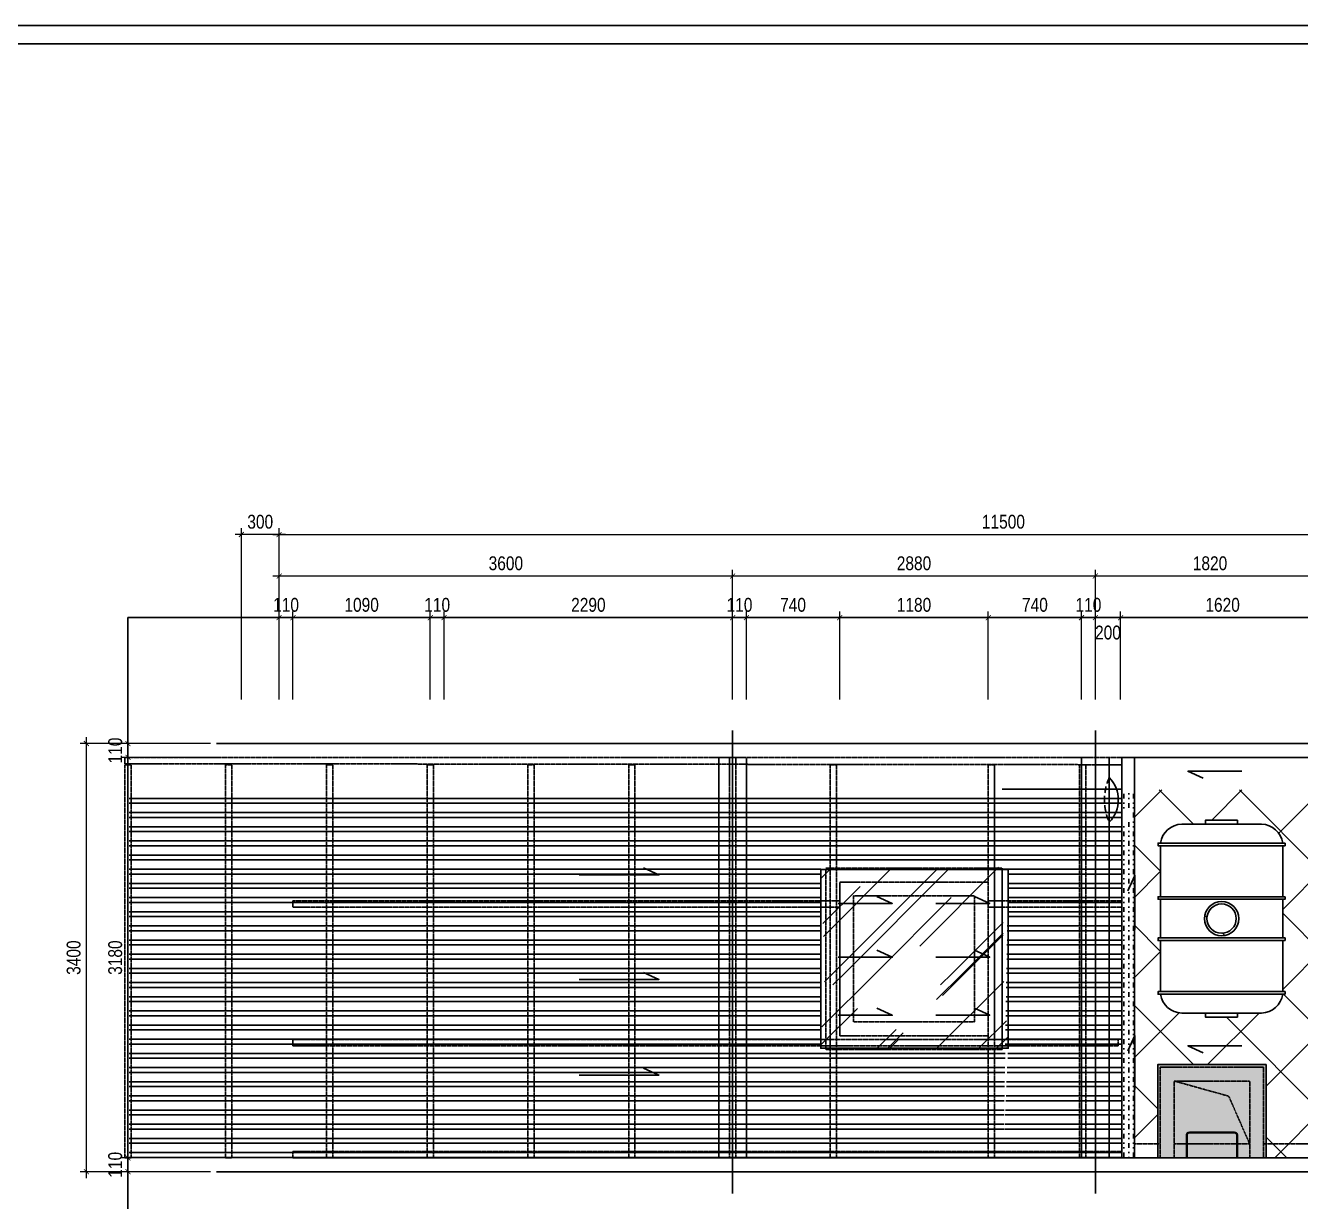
# Model space of a CAD drawing. Header units: millimetres. Extents: x -82962 to 19744, y -138000 to 4535.
# Drawn here: x -71695 to -61574, y -112651 to -103312 of the extents above; entities that cross this region are included whole.
import ezdxf

# ---------------------------------------------------------------- set-up
doc = ezdxf.new("R2010")
doc.units = ezdxf.units.MM
doc.header["$LTSCALE"] = 1000
doc.header["$MEASUREMENT"] = 0
doc.header["$PDMODE"] = 3
doc.linetypes.add('HIDDEN', pattern=[0.375, 0.25, -0.125])
doc.layers.get('0').update_dxf_attribs({"lineweight": 30})
doc.layers.get('DEFPOINTS').update_dxf_attribs({"color": 4, "lineweight": 30})
doc.layers.add('THAY', color=4, linetype='Continuous', lineweight=30)
doc.styles.add('dim', font='arial.ttf', dxfattribs={"width": 0.8})
doc.dimstyles.new('1-100-100', dxfattribs={"dimscale": 0, "dimtxt": 2.2, "dimasz": 0.8, "dimexe": 1, "dimexo": 1, "dimgap": 0.9, "dimtad": 1, "dimdec": 0, "dimzin": 0, "dimdsep": 46, "dimtxsty": 'dim', "dimblk1": 'ARCHTICK', "dimblk2": 'ARCHTICK', "dimsah": 1, "dimcen": 1, "dimdle": 1, "dimclrd": 256, "dimclre": 256, "dimclrt": 1, "dimadec": 0, "dimazin": 0, "dimtfac": 0.0001, "dimtdec": 0, "dimtix": 1, "dimtmove": 2, "dimatfit": 3, "dimldrblk": 'DOT', "dimfxl": 100, "dimtolj": 1, "dimtzin": 0, "dimarcsym": 0})
pattern_1 = [(45, (0, -88318), (424.264, 1131.371), [7500, -1000, 2500, -500]), (45, (293.45, -87671), (-823.7794, 116.6726), [1500, -165, 3000, -375]), (45, (-123.74, -87840.68), (1601.5969, 2075.3584), [4000, -700, 2000, -500])]

# ---------------------------------------------------------------- blocks, each defined once
blk = doc.blocks.new('_ARCHTICK')
at = {"color": 0, "linetype": 'ByBlock', "const_width": 0.15}
blk.add_lwpolyline([(-0.5, -0.5), (0.5, 0.5)], dxfattribs=at)
blk = doc.blocks.new('*D1511')
at = {"layer": 'DEFPOINTS', "color": 0, "ltscale": 0.2, "transparency": 16777216}
for p in [(-68482, -108014), (-69572, -108714), (-68482, -108714)]:
    blk.add_point(p, dxfattribs=at)
at = {"layer": 'THAY', "lineweight": -2, "ltscale": 0.2, "transparency": 16777216}
for p, q in [((-69572, -108664), (-69572, -107964)), ((-68482, -108664), (-68482, -107964)), ((-69622, -108014), (-68432, -108014))]:
    blk.add_line(p, q, dxfattribs=at)
at = {"layer": 'THAY', "lineweight": -2, "ltscale": 0.2, "transparency": 16777216, "xscale": 40.00000032884265, "yscale": 40.00000032884265, "zscale": 40.00000032884265, "rotation": 180}
blk.add_blockref('_ARCHTICK', (-69572, -108014), dxfattribs=at)
at = {"layer": 'THAY', "lineweight": -2, "ltscale": 0.2, "transparency": 16777216, "xscale": 40.00000032884265, "yscale": 40.00000032884265, "zscale": 40.00000032884265}
blk.add_blockref('_ARCHTICK', (-68482, -108014), dxfattribs=at)
at = {"layer": 'THAY', "color": 1, "ltscale": 0.2, "transparency": 16777216, "insert": (-69027, -107913), "char_height": 110, "attachment_point": 5, "style": 'dim'}
blk.add_mtext('\\A1;1090', dxfattribs=at)
blk = doc.blocks.new('_DOT')
at = {"color": 0, "linetype": 'ByBlock', "ltscale": 10}
blk.add_line((-0.5, 0), (-1, 0), dxfattribs=at)
at = {"color": 0, "linetype": 'ByBlock', "ltscale": 10, "const_width": 0.5}
blk.add_lwpolyline([(-0.25, 0, 1), (0.25, 0, 1)], format="xyb", close=True, dxfattribs=at)
blk = doc.blocks.new('*D1512')
at = {"layer": 'DEFPOINTS', "color": 0, "ltscale": 0.2, "transparency": 16777216}
for p in [(-66082, -108014), (-68372, -108714), (-66082, -108714)]:
    blk.add_point(p, dxfattribs=at)
at = {"layer": 'THAY', "lineweight": -2, "ltscale": 0.2, "transparency": 16777216}
for p, q in [((-68372, -108664), (-68372, -107964)), ((-66082, -108664), (-66082, -107964)), ((-68422, -108014), (-66032, -108014))]:
    blk.add_line(p, q, dxfattribs=at)
at = {"layer": 'THAY', "lineweight": -2, "ltscale": 0.2, "transparency": 16777216, "xscale": 40.00000032884265, "yscale": 40.00000032884265, "zscale": 40.00000032884265, "rotation": 180}
blk.add_blockref('_ARCHTICK', (-68372, -108014), dxfattribs=at)
at = {"layer": 'THAY', "lineweight": -2, "ltscale": 0.2, "transparency": 16777216, "xscale": 40.00000032884265, "yscale": 40.00000032884265, "zscale": 40.00000032884265}
blk.add_blockref('_ARCHTICK', (-66082, -108014), dxfattribs=at)
at = {"layer": 'THAY', "color": 1, "ltscale": 0.2, "transparency": 16777216, "insert": (-67227, -107913), "char_height": 110, "attachment_point": 5, "style": 'dim'}
blk.add_mtext('\\A1;2290', dxfattribs=at)
blk = doc.blocks.new('*D1513')
at = {"layer": 'DEFPOINTS', "color": 0, "ltscale": 0.2, "transparency": 16777216}
for p in [(-65232, -108014), (-65972, -108714), (-65232, -108714)]:
    blk.add_point(p, dxfattribs=at)
at = {"layer": 'THAY', "lineweight": -2, "ltscale": 0.2, "transparency": 16777216}
for p, q in [((-65972, -108664), (-65972, -107964)), ((-65232, -108664), (-65232, -107964)), ((-66022, -108014), (-65182, -108014))]:
    blk.add_line(p, q, dxfattribs=at)
at = {"layer": 'THAY', "lineweight": -2, "ltscale": 0.2, "transparency": 16777216, "xscale": 40.00000032884265, "yscale": 40.00000032884265, "zscale": 40.00000032884265, "rotation": 180}
blk.add_blockref('_ARCHTICK', (-65972, -108014), dxfattribs=at)
at = {"layer": 'THAY', "lineweight": -2, "ltscale": 0.2, "transparency": 16777216, "xscale": 40.00000032884265, "yscale": 40.00000032884265, "zscale": 40.00000032884265}
blk.add_blockref('_ARCHTICK', (-65232, -108014), dxfattribs=at)
at = {"layer": 'THAY', "color": 1, "ltscale": 0.2, "transparency": 16777216, "insert": (-65602, -107913), "char_height": 110, "attachment_point": 5, "style": 'dim'}
blk.add_mtext('\\A1;740', dxfattribs=at)
blk = doc.blocks.new('*D1514')
at = {"layer": 'DEFPOINTS', "color": 0, "ltscale": 0.2, "transparency": 16777216}
for p in [(-64052, -108014), (-65232, -108714), (-64052, -108714)]:
    blk.add_point(p, dxfattribs=at)
at = {"layer": 'THAY', "lineweight": -2, "ltscale": 0.2, "transparency": 16777216}
for p, q in [((-65232, -108664), (-65232, -107964)), ((-64052, -108664), (-64052, -107964)), ((-65282, -108014), (-64002, -108014))]:
    blk.add_line(p, q, dxfattribs=at)
at = {"layer": 'THAY', "lineweight": -2, "ltscale": 0.2, "transparency": 16777216, "xscale": 40.00000032884265, "yscale": 40.00000032884265, "zscale": 40.00000032884265, "rotation": 180}
blk.add_blockref('_ARCHTICK', (-65232, -108014), dxfattribs=at)
at = {"layer": 'THAY', "lineweight": -2, "ltscale": 0.2, "transparency": 16777216, "xscale": 40.00000032884265, "yscale": 40.00000032884265, "zscale": 40.00000032884265}
blk.add_blockref('_ARCHTICK', (-64052, -108014), dxfattribs=at)
at = {"layer": 'THAY', "color": 1, "ltscale": 0.2, "transparency": 16777216, "insert": (-64642, -107913), "char_height": 110, "attachment_point": 5, "style": 'dim'}
blk.add_mtext('\\A1;1180', dxfattribs=at)
blk = doc.blocks.new('*D1515')
at = {"layer": 'DEFPOINTS', "color": 0, "ltscale": 0.2, "transparency": 16777216}
for p in [(-63202, -108014), (-63312, -108714), (-63202, -108714)]:
    blk.add_point(p, dxfattribs=at)
at = {"layer": 'THAY', "lineweight": -2, "ltscale": 0.2, "transparency": 16777216}
for p, q in [((-63312, -108664), (-63312, -107964)), ((-63202, -108664), (-63202, -107964)), ((-63312, -108014), (-63352, -108014)), ((-63312, -108014), (-63202, -108014)), ((-63202, -108014), (-63162, -108014))]:
    blk.add_line(p, q, dxfattribs=at)
at = {"layer": 'THAY', "lineweight": -2, "ltscale": 0.2, "transparency": 16777216, "xscale": 40.00000032884265, "yscale": 40.00000032884265, "zscale": 40.00000032884265}
blk.add_blockref('_ARCHTICK', (-63312, -108014), dxfattribs=at)
at = {"layer": 'THAY', "lineweight": -2, "ltscale": 0.2, "transparency": 16777216, "xscale": 40.00000032884265, "yscale": 40.00000032884265, "zscale": 40.00000032884265, "rotation": 180}
blk.add_blockref('_ARCHTICK', (-63202, -108014), dxfattribs=at)
at = {"layer": 'THAY', "color": 1, "ltscale": 0.2, "transparency": 16777216, "insert": (-63257, -107913), "char_height": 110, "attachment_point": 5, "style": 'dim'}
blk.add_mtext('\\A1;110', dxfattribs=at)
blk = doc.blocks.new('*D1519')
at = {"layer": 'DEFPOINTS', "color": 0, "ltscale": 0.2, "transparency": 16777216}
for p in [(-63202, -107684), (-63202, -108714), (-61382, -108714)]:
    blk.add_point(p, dxfattribs=at)
at = {"layer": 'THAY', "lineweight": -2, "ltscale": 0.2, "transparency": 16777216}
for p, q in [((-61332, -107684), (-63252, -107684)), ((-63202, -108664), (-63202, -107634)), ((-61382, -108664), (-61382, -107634))]:
    blk.add_line(p, q, dxfattribs=at)
at = {"layer": 'THAY', "lineweight": -2, "ltscale": 0.2, "transparency": 16777216, "xscale": 40.00000032884265, "yscale": 40.00000032884265, "zscale": 40.00000032884265, "rotation": 180}
blk.add_blockref('_ARCHTICK', (-63202, -107684), dxfattribs=at)
at = {"layer": 'THAY', "lineweight": -2, "ltscale": 0.2, "transparency": 16777216, "xscale": 40.00000032884265, "yscale": 40.00000032884265, "zscale": 40.00000032884265}
blk.add_blockref('_ARCHTICK', (-61382, -107684), dxfattribs=at)
at = {"layer": 'THAY', "color": 1, "ltscale": 0.2, "transparency": 16777216, "insert": (-62292, -107583), "char_height": 110, "attachment_point": 5, "style": 'dim'}
blk.add_mtext('\\A1;1820', dxfattribs=at)
blk = doc.blocks.new('*D1520')
at = {"layer": 'DEFPOINTS', "color": 0, "ltscale": 0.2, "transparency": 16777216}
for p in [(-66082, -107684), (-66082, -108714), (-63202, -108714)]:
    blk.add_point(p, dxfattribs=at)
at = {"layer": 'THAY', "lineweight": -2, "ltscale": 0.2, "transparency": 16777216}
for p, q in [((-63152, -107684), (-66132, -107684)), ((-66082, -108664), (-66082, -107634)), ((-63202, -108664), (-63202, -107634))]:
    blk.add_line(p, q, dxfattribs=at)
at = {"layer": 'THAY', "lineweight": -2, "ltscale": 0.2, "transparency": 16777216, "xscale": 40.00000032884265, "yscale": 40.00000032884265, "zscale": 40.00000032884265, "rotation": 180}
blk.add_blockref('_ARCHTICK', (-66082, -107684), dxfattribs=at)
at = {"layer": 'THAY', "lineweight": -2, "ltscale": 0.2, "transparency": 16777216, "xscale": 40.00000032884265, "yscale": 40.00000032884265, "zscale": 40.00000032884265}
blk.add_blockref('_ARCHTICK', (-63202, -107684), dxfattribs=at)
at = {"layer": 'THAY', "color": 1, "ltscale": 0.2, "transparency": 16777216, "insert": (-64642, -107583), "char_height": 110, "attachment_point": 5, "style": 'dim'}
blk.add_mtext('\\A1;2880', dxfattribs=at)
blk = doc.blocks.new('*D1521')
at = {"layer": 'DEFPOINTS', "color": 0, "ltscale": 0.2, "transparency": 16777216}
for p in [(-69682, -107684), (-69682, -108714), (-66082, -108714)]:
    blk.add_point(p, dxfattribs=at)
at = {"layer": 'THAY', "lineweight": -2, "ltscale": 0.2, "transparency": 16777216}
for p, q in [((-66032, -107684), (-69732, -107684)), ((-69682, -108664), (-69682, -107634)), ((-66082, -108664), (-66082, -107634))]:
    blk.add_line(p, q, dxfattribs=at)
at = {"layer": 'THAY', "lineweight": -2, "ltscale": 0.2, "transparency": 16777216, "xscale": 40.00000032884265, "yscale": 40.00000032884265, "zscale": 40.00000032884265, "rotation": 180}
blk.add_blockref('_ARCHTICK', (-69682, -107684), dxfattribs=at)
at = {"layer": 'THAY', "lineweight": -2, "ltscale": 0.2, "transparency": 16777216, "xscale": 40.00000032884265, "yscale": 40.00000032884265, "zscale": 40.00000032884265}
blk.add_blockref('_ARCHTICK', (-66082, -107684), dxfattribs=at)
at = {"layer": 'THAY', "color": 1, "ltscale": 0.2, "transparency": 16777216, "insert": (-67882, -107583), "char_height": 110, "attachment_point": 5, "style": 'dim'}
blk.add_mtext('\\A1;3600', dxfattribs=at)
blk = doc.blocks.new('*D1522')
at = {"layer": 'DEFPOINTS', "color": 0, "ltscale": 0.2, "transparency": 16777216}
for p in [(-69682, -108014), (-69682, -108714), (-69572, -108714)]:
    blk.add_point(p, dxfattribs=at)
at = {"layer": 'THAY', "lineweight": -2, "ltscale": 0.2, "transparency": 16777216}
for p, q in [((-69682, -108664), (-69682, -107964)), ((-69572, -108664), (-69572, -107964)), ((-69682, -108014), (-69722, -108014)), ((-69572, -108014), (-69682, -108014)), ((-69572, -108014), (-69532, -108014))]:
    blk.add_line(p, q, dxfattribs=at)
at = {"layer": 'THAY', "lineweight": -2, "ltscale": 0.2, "transparency": 16777216, "xscale": 40.00000032884265, "yscale": 40.00000032884265, "zscale": 40.00000032884265}
blk.add_blockref('_ARCHTICK', (-69682, -108014), dxfattribs=at)
at = {"layer": 'THAY', "lineweight": -2, "ltscale": 0.2, "transparency": 16777216, "xscale": 40.00000032884265, "yscale": 40.00000032884265, "zscale": 40.00000032884265, "rotation": 180}
blk.add_blockref('_ARCHTICK', (-69572, -108014), dxfattribs=at)
at = {"layer": 'THAY', "color": 1, "ltscale": 0.2, "transparency": 16777216, "insert": (-69627, -107913), "char_height": 110, "attachment_point": 5, "style": 'dim'}
blk.add_mtext('\\A1;110', dxfattribs=at)
blk = doc.blocks.new('*D1523')
at = {"layer": 'DEFPOINTS', "color": 0, "ltscale": 0.2, "transparency": 16777216}
for p in [(-58182, -107354), (-69682, -108714), (-58182, -108714)]:
    blk.add_point(p, dxfattribs=at)
at = {"layer": 'THAY', "lineweight": -2, "ltscale": 0.2, "transparency": 16777216}
for p, q in [((-69732, -107354), (-58132, -107354)), ((-69682, -108664), (-69682, -107304)), ((-58182, -108664), (-58182, -107304))]:
    blk.add_line(p, q, dxfattribs=at)
at = {"layer": 'THAY', "lineweight": -2, "ltscale": 0.2, "transparency": 16777216, "xscale": 40.00000032884265, "yscale": 40.00000032884265, "zscale": 40.00000032884265, "rotation": 180}
blk.add_blockref('_ARCHTICK', (-69682, -107354), dxfattribs=at)
at = {"layer": 'THAY', "lineweight": -2, "ltscale": 0.2, "transparency": 16777216, "xscale": 40.00000032884265, "yscale": 40.00000032884265, "zscale": 40.00000032884265}
blk.add_blockref('_ARCHTICK', (-58182, -107354), dxfattribs=at)
at = {"layer": 'THAY', "color": 1, "ltscale": 0.2, "transparency": 16777216, "insert": (-63932, -107253), "char_height": 110, "attachment_point": 5, "style": 'dim'}
blk.add_mtext('\\A1;11500', dxfattribs=at)
blk = doc.blocks.new('*D1524')
at = {"layer": 'DEFPOINTS', "color": 0, "ltscale": 0.2, "transparency": 16777216}
for p in [(-70178, -109014), (-70882, -109124), (-70178, -109124)]:
    blk.add_point(p, dxfattribs=at)
at = {"layer": 'THAY', "lineweight": -2, "ltscale": 0.2, "transparency": 16777216}
for p, q in [((-70882, -109014), (-70882, -108974)), ((-70228, -109014), (-70932, -109014)), ((-70882, -109014), (-70882, -109124)), ((-70228, -109124), (-70932, -109124)), ((-70882, -109124), (-70882, -109164))]:
    blk.add_line(p, q, dxfattribs=at)
at = {"layer": 'THAY', "lineweight": -2, "ltscale": 0.2, "transparency": 16777216, "xscale": 40.00000032884265, "yscale": 40.00000032884265, "zscale": 40.00000032884265}
for p, rotation in [((-70882, -109014), 270), ((-70882, -109124), 90)]:
    blk.add_blockref('_ARCHTICK', p, dxfattribs=dict(at, rotation=rotation))
at = {"layer": 'THAY', "color": 1, "ltscale": 0.2, "transparency": 16777216, "insert": (-70983, -109069), "char_height": 110, "attachment_point": 5, "rotation": 90, "style": 'dim'}
blk.add_mtext('\\A1;110', dxfattribs=at)
blk = doc.blocks.new('*D1525')
at = {"layer": 'DEFPOINTS', "color": 0, "ltscale": 0.2, "transparency": 16777216}
for p in [(-70178, -109124), (-70882, -112304), (-70178, -112304)]:
    blk.add_point(p, dxfattribs=at)
at = {"layer": 'THAY', "lineweight": -2, "ltscale": 0.2, "transparency": 16777216}
for p, q in [((-70882, -109074), (-70882, -112354)), ((-70228, -109124), (-70932, -109124)), ((-70228, -112304), (-70932, -112304))]:
    blk.add_line(p, q, dxfattribs=at)
at = {"layer": 'THAY', "lineweight": -2, "ltscale": 0.2, "transparency": 16777216, "xscale": 40.00000032884265, "yscale": 40.00000032884265, "zscale": 40.00000032884265}
for p, rotation in [((-70882, -109124), 90), ((-70882, -112304), 270)]:
    blk.add_blockref('_ARCHTICK', p, dxfattribs=dict(at, rotation=rotation))
at = {"layer": 'THAY', "color": 1, "ltscale": 0.2, "transparency": 16777216, "insert": (-70983, -110714), "char_height": 110, "attachment_point": 5, "rotation": 90, "style": 'dim'}
blk.add_mtext('\\A1;3180', dxfattribs=at)
blk = doc.blocks.new('*D1526')
at = {"layer": 'DEFPOINTS', "color": 0, "ltscale": 0.2, "transparency": 16777216}
for p in [(-70178, -112304), (-70882, -112414), (-70178, -112414)]:
    blk.add_point(p, dxfattribs=at)
at = {"layer": 'THAY', "lineweight": -2, "ltscale": 0.2, "transparency": 16777216}
for p, q in [((-70228, -112304), (-70932, -112304)), ((-70882, -112304), (-70882, -112264)), ((-70882, -112304), (-70882, -112414)), ((-70228, -112414), (-70932, -112414)), ((-70882, -112414), (-70882, -112454))]:
    blk.add_line(p, q, dxfattribs=at)
at = {"layer": 'THAY', "lineweight": -2, "ltscale": 0.2, "transparency": 16777216, "xscale": 40.00000032884265, "yscale": 40.00000032884265, "zscale": 40.00000032884265}
for p, rotation in [((-70882, -112304), 270), ((-70882, -112414), 90)]:
    blk.add_blockref('_ARCHTICK', p, dxfattribs=dict(at, rotation=rotation))
at = {"layer": 'THAY', "color": 1, "ltscale": 0.2, "transparency": 16777216, "insert": (-70983, -112359), "char_height": 110, "attachment_point": 5, "rotation": 90, "style": 'dim'}
blk.add_mtext('\\A1;110', dxfattribs=at)
blk = doc.blocks.new('*D1527')
at = {"layer": 'DEFPOINTS', "color": 0, "ltscale": 0.2, "transparency": 16777216}
for p in [(-71212, -109014), (-70178, -109014), (-70178, -112414)]:
    blk.add_point(p, dxfattribs=at)
at = {"layer": 'THAY', "lineweight": -2, "ltscale": 0.2, "transparency": 16777216}
for p, q in [((-71212, -112464), (-71212, -108964)), ((-70228, -109014), (-71262, -109014)), ((-70228, -112414), (-71262, -112414))]:
    blk.add_line(p, q, dxfattribs=at)
at = {"layer": 'THAY', "lineweight": -2, "ltscale": 0.2, "transparency": 16777216, "xscale": 40.00000032884265, "yscale": 40.00000032884265, "zscale": 40.00000032884265}
for p, rotation in [((-71212, -109014), 90), ((-71212, -112414), 270)]:
    blk.add_blockref('_ARCHTICK', p, dxfattribs=dict(at, rotation=rotation))
at = {"layer": 'THAY', "color": 1, "ltscale": 0.2, "transparency": 16777216, "insert": (-71313, -110714), "char_height": 110, "attachment_point": 5, "rotation": 90, "style": 'dim'}
blk.add_mtext('\\A1;3400', dxfattribs=at)
blk = doc.blocks.new('*D1532')
at = {"layer": 'DEFPOINTS', "color": 0, "ltscale": 0.2, "transparency": 16777216}
for p in [(-63312, -108014), (-64052, -108714), (-63312, -108714)]:
    blk.add_point(p, dxfattribs=at)
at = {"layer": 'THAY', "lineweight": -2, "ltscale": 0.2, "transparency": 16777216}
for p, q in [((-64052, -108664), (-64052, -107964)), ((-63312, -108664), (-63312, -107964)), ((-64102, -108014), (-63262, -108014))]:
    blk.add_line(p, q, dxfattribs=at)
at = {"layer": 'THAY', "lineweight": -2, "ltscale": 0.2, "transparency": 16777216, "xscale": 40.00000032884265, "yscale": 40.00000032884265, "zscale": 40.00000032884265, "rotation": 180}
blk.add_blockref('_ARCHTICK', (-64052, -108014), dxfattribs=at)
at = {"layer": 'THAY', "lineweight": -2, "ltscale": 0.2, "transparency": 16777216, "xscale": 40.00000032884265, "yscale": 40.00000032884265, "zscale": 40.00000032884265}
blk.add_blockref('_ARCHTICK', (-63312, -108014), dxfattribs=at)
at = {"layer": 'THAY', "color": 1, "ltscale": 0.2, "transparency": 16777216, "insert": (-63682, -107913), "char_height": 110, "attachment_point": 5, "style": 'dim'}
blk.add_mtext('\\A1;740', dxfattribs=at)
blk = doc.blocks.new('*D1533')
at = {"layer": 'DEFPOINTS', "color": 0, "ltscale": 0.2, "transparency": 16777216}
for p in [(-66082, -108014), (-66082, -108714), (-65972, -108714)]:
    blk.add_point(p, dxfattribs=at)
at = {"layer": 'THAY', "lineweight": -2, "ltscale": 0.2, "transparency": 16777216}
for p, q in [((-66082, -108664), (-66082, -107964)), ((-65972, -108664), (-65972, -107964)), ((-66082, -108014), (-66122, -108014)), ((-65972, -108014), (-66082, -108014)), ((-65972, -108014), (-65932, -108014))]:
    blk.add_line(p, q, dxfattribs=at)
at = {"layer": 'THAY', "lineweight": -2, "ltscale": 0.2, "transparency": 16777216, "xscale": 40.00000032884265, "yscale": 40.00000032884265, "zscale": 40.00000032884265}
blk.add_blockref('_ARCHTICK', (-66082, -108014), dxfattribs=at)
at = {"layer": 'THAY', "lineweight": -2, "ltscale": 0.2, "transparency": 16777216, "xscale": 40.00000032884265, "yscale": 40.00000032884265, "zscale": 40.00000032884265, "rotation": 180}
blk.add_blockref('_ARCHTICK', (-65972, -108014), dxfattribs=at)
at = {"layer": 'THAY', "color": 1, "ltscale": 0.2, "transparency": 16777216, "insert": (-66027, -107913), "char_height": 110, "attachment_point": 5, "style": 'dim'}
blk.add_mtext('\\A1;110', dxfattribs=at)
blk = doc.blocks.new('*D1535')
at = {"layer": 'DEFPOINTS', "color": 0, "ltscale": 0.2, "transparency": 16777216}
for p in [(-69982, -107354), (-69982, -108714), (-69682, -108714)]:
    blk.add_point(p, dxfattribs=at)
at = {"layer": 'THAY', "lineweight": -2, "ltscale": 0.2, "transparency": 16777216}
for p, q in [((-69632, -107354), (-70032, -107354)), ((-69982, -108664), (-69982, -107304)), ((-69682, -108664), (-69682, -107304))]:
    blk.add_line(p, q, dxfattribs=at)
at = {"layer": 'THAY', "lineweight": -2, "ltscale": 0.2, "transparency": 16777216, "xscale": 40.00000032884265, "yscale": 40.00000032884265, "zscale": 40.00000032884265, "rotation": 180}
blk.add_blockref('_ARCHTICK', (-69982, -107354), dxfattribs=at)
at = {"layer": 'THAY', "lineweight": -2, "ltscale": 0.2, "transparency": 16777216, "xscale": 40.00000032884265, "yscale": 40.00000032884265, "zscale": 40.00000032884265}
blk.add_blockref('_ARCHTICK', (-69682, -107354), dxfattribs=at)
at = {"layer": 'THAY', "color": 1, "ltscale": 0.2, "transparency": 16777216, "insert": (-69832, -107253), "char_height": 110, "attachment_point": 5, "style": 'dim'}
blk.add_mtext('\\A1;300', dxfattribs=at)
blk = doc.blocks.new('*D1538')
at = {"layer": 'DEFPOINTS', "color": 0, "ltscale": 0.2, "transparency": 16777216}
for p in [(-68372, -108014), (-68482, -108714), (-68372, -108714)]:
    blk.add_point(p, dxfattribs=at)
at = {"layer": 'THAY', "lineweight": -2, "ltscale": 0.2, "transparency": 16777216}
for p, q in [((-68482, -108664), (-68482, -107964)), ((-68372, -108664), (-68372, -107964)), ((-68482, -108014), (-68522, -108014)), ((-68482, -108014), (-68372, -108014)), ((-68372, -108014), (-68332, -108014))]:
    blk.add_line(p, q, dxfattribs=at)
at = {"layer": 'THAY', "lineweight": -2, "ltscale": 0.2, "transparency": 16777216, "xscale": 40.00000032884265, "yscale": 40.00000032884265, "zscale": 40.00000032884265}
blk.add_blockref('_ARCHTICK', (-68482, -108014), dxfattribs=at)
at = {"layer": 'THAY', "lineweight": -2, "ltscale": 0.2, "transparency": 16777216, "xscale": 40.00000032884265, "yscale": 40.00000032884265, "zscale": 40.00000032884265, "rotation": 180}
blk.add_blockref('_ARCHTICK', (-68372, -108014), dxfattribs=at)
at = {"layer": 'THAY', "color": 1, "ltscale": 0.2, "transparency": 16777216, "insert": (-68427, -107913), "char_height": 110, "attachment_point": 5, "style": 'dim'}
blk.add_mtext('\\A1;110', dxfattribs=at)
blk = doc.blocks.new('*D1539')
at = {"layer": 'DEFPOINTS', "color": 0, "ltscale": 0.2, "transparency": 16777216}
for p in [(-63002, -108014), (-63202, -108714), (-63002, -108714)]:
    blk.add_point(p, dxfattribs=at)
at = {"layer": 'THAY', "lineweight": -2, "ltscale": 0.2, "transparency": 16777216}
for p, q in [((-63202, -108664), (-63202, -107964)), ((-63002, -108664), (-63002, -107964)), ((-63252, -108014), (-62952, -108014))]:
    blk.add_line(p, q, dxfattribs=at)
at = {"layer": 'THAY', "lineweight": -2, "ltscale": 0.2, "transparency": 16777216, "xscale": 40.00000032884265, "yscale": 40.00000032884265, "zscale": 40.00000032884265, "rotation": 180}
blk.add_blockref('_ARCHTICK', (-63202, -108014), dxfattribs=at)
at = {"layer": 'THAY', "lineweight": -2, "ltscale": 0.2, "transparency": 16777216, "xscale": 40.00000032884265, "yscale": 40.00000032884265, "zscale": 40.00000032884265}
blk.add_blockref('_ARCHTICK', (-63002, -108014), dxfattribs=at)
at = {"layer": 'THAY', "color": 1, "ltscale": 0.2, "transparency": 16777216, "insert": (-63102, -108133), "char_height": 110, "attachment_point": 5, "style": 'dim'}
blk.add_mtext('\\A1;200', dxfattribs=at)
blk = doc.blocks.new('*D1540')
at = {"layer": 'DEFPOINTS', "color": 0, "ltscale": 0.2, "transparency": 16777216}
for p in [(-61382, -108014), (-63002, -108714), (-61382, -108714)]:
    blk.add_point(p, dxfattribs=at)
at = {"layer": 'THAY', "lineweight": -2, "ltscale": 0.2, "transparency": 16777216}
for p, q in [((-63002, -108664), (-63002, -107964)), ((-61382, -108664), (-61382, -107964)), ((-63052, -108014), (-61332, -108014))]:
    blk.add_line(p, q, dxfattribs=at)
at = {"layer": 'THAY', "lineweight": -2, "ltscale": 0.2, "transparency": 16777216, "xscale": 40.00000032884265, "yscale": 40.00000032884265, "zscale": 40.00000032884265, "rotation": 180}
blk.add_blockref('_ARCHTICK', (-63002, -108014), dxfattribs=at)
at = {"layer": 'THAY', "lineweight": -2, "ltscale": 0.2, "transparency": 16777216, "xscale": 40.00000032884265, "yscale": 40.00000032884265, "zscale": 40.00000032884265}
blk.add_blockref('_ARCHTICK', (-61382, -108014), dxfattribs=at)
at = {"layer": 'THAY', "color": 1, "ltscale": 0.2, "transparency": 16777216, "insert": (-62192, -107913), "char_height": 110, "attachment_point": 5, "style": 'dim'}
blk.add_mtext('\\A1;1620', dxfattribs=at)

msp = doc.modelspace()

# ---------------------------------------------------------------- hatches: boundary and pattern name
at = {"layer": 'THAY', "ltscale": 0.2}
h = msp.add_hatch(dxfattribs=at)
h.set_pattern_fill('ANSI32', color=256, scale=300, angle=135, style=0, double=1)
h.set_pattern_definition([(180, (0, -250), (-2e-14, -112.5), []), (180, (-37.5, -212.5), (-2e-14, -112.5), [])])
h.paths.add_polyline_path([(-63894.16306, -110013.70854), (-63932.53803, -112303.70854), (-63411.86937, -112303.70854), (-62991.86937, -112303.70854), (-62991.86937, -109373.96096), (-70871.86937, -109381.96096), (-70871.86937, -112303.70854), (-65347.94885, -112303.70854), (-63934.16306, -112303.70854), (-63894.16306, -111433.70854), (-65381.86937, -111433.70854), (-65381.86937, -109996.00224)])
h = msp.add_hatch(dxfattribs=at)
h.set_pattern_fill('MUDST', color=5, scale=150, angle=90, style=0, double=1)
h.set_pattern_definition([(90, (100, -250), (-37.5, 75), [37.5, -37.5, 0, -37.5, 0, -37.5])])
edge = h.paths.add_edge_path()
edge.add_line((-62891.86937, -109381.96096), (-62991.86937, -109381.96096))
edge.add_line((-62991.86937, -109381.96096), (-62991.86937, -109534.23071))
edge.add_arc((-62974.84795, -109586.53053), 55, -108.027908979, 108.027908979, ccw=False)
edge.add_line((-62991.86937, -109638.83036), (-62991.86937, -112303.70854))
edge.add_line((-62991.86937, -112303.70854), (-62891.86937, -112303.70854))
edge.add_line((-62891.86937, -112303.70854), (-62891.86937, -109381.96096))
h = msp.add_hatch(dxfattribs=at)
h.set_pattern_fill('_USER', color=256, scale=450, angle=45, style=0, double=1, pattern_type=0)
h.set_pattern_definition([(45, (0, -250), (-318.198, 318.198), []), (135, (0, -250), (-318.198, -318.198), [])])
edge = h.paths.add_edge_path(flags=16)
edge.add_line((-61883.70857, -111154.3469), (-62073.23175, -111154.3469))
edge.add_line((-62073.23175, -111154.3469), (-62073.23175, -111187.35807))
edge.add_line((-62073.23175, -111187.35807), (-62326.51035, -111187.35807))
edge.add_line((-62326.51035, -111187.35807), (-62326.51035, -111154.3469))
edge.add_line((-62326.51035, -111154.3469), (-62516.03353, -111154.3469))
edge.add_arc((-62512.97058, -110980.87893), 173.49501, 187.774000163, 268.988424755, ccw=False)
edge.add_line((-62684.87105, -111004.3469), (-62704.25516, -111004.3469))
edge.add_line((-62704.25516, -111004.3469), (-62704.25516, -110983.65309))
edge.add_line((-62704.25516, -110983.65309), (-62684.87105, -110983.65309))
edge.add_line((-62684.87105, -110983.65309), (-62684.87105, -110578.76328))
edge.add_line((-62684.87105, -110578.76328), (-62704.25516, -110578.76328))
edge.add_line((-62704.25516, -110578.76328), (-62704.25516, -110558.06947))
edge.add_line((-62704.25516, -110558.06947), (-62684.87105, -110558.06947))
edge.add_line((-62684.87105, -110558.06947), (-62684.87105, -110250.62433))
edge.add_line((-62684.87105, -110250.62433), (-62704.25516, -110250.62433))
edge.add_line((-62704.25516, -110250.62433), (-62704.25516, -110229.93052))
edge.add_line((-62704.25516, -110229.93052), (-62684.87105, -110229.93052))
edge.add_line((-62684.87105, -110229.93052), (-62684.87105, -109825.04071))
edge.add_line((-62684.87105, -109825.04071), (-62704.25516, -109825.04071))
edge.add_line((-62704.25516, -109825.04071), (-62704.25516, -109804.3469))
edge.add_line((-62704.25516, -109804.3469), (-62684.87105, -109804.3469))
edge.add_arc((-62512.97058, -109827.81487), 173.49501, 91.011575384, 172.225999839, ccw=False)
edge.add_line((-62516.03353, -109654.3469), (-62326.51035, -109654.3469))
edge.add_line((-62326.51035, -109654.3469), (-62326.51035, -109621.33574))
edge.add_line((-62326.51035, -109621.33574), (-62073.23175, -109621.33574))
edge.add_line((-62073.23175, -109621.33574), (-62073.23175, -109654.3469))
edge.add_line((-62073.23175, -109654.3469), (-61883.70857, -109654.3469))
edge.add_arc((-61886.77153, -109827.81487), 173.49501, 7.774000161, 88.988424616, ccw=False)
edge.add_line((-61714.87105, -109804.3469), (-61695.48694, -109804.3469))
edge.add_line((-61695.48694, -109804.3469), (-61695.48694, -109825.04071))
edge.add_line((-61695.48694, -109825.04071), (-61714.87105, -109825.04071))
edge.add_line((-61714.87105, -109825.04071), (-61714.87105, -110229.93052))
edge.add_line((-61714.87105, -110229.93052), (-61695.48694, -110229.93052))
edge.add_line((-61695.48694, -110229.93052), (-61695.48694, -110250.62433))
edge.add_line((-61695.48694, -110250.62433), (-61714.87105, -110250.62433))
edge.add_line((-61714.87105, -110250.62433), (-61714.87105, -110558.06947))
edge.add_line((-61714.87105, -110558.06947), (-61695.48694, -110558.06947))
edge.add_line((-61695.48694, -110558.06947), (-61695.48694, -110578.76328))
edge.add_line((-61695.48694, -110578.76328), (-61714.87105, -110578.76328))
edge.add_line((-61714.87105, -110578.76328), (-61714.87105, -110983.65309))
edge.add_line((-61714.87105, -110983.65309), (-61695.48694, -110983.65309))
edge.add_line((-61695.48694, -110983.65309), (-61695.48694, -111004.3469))
edge.add_line((-61695.48694, -111004.3469), (-61714.87105, -111004.3469))
edge.add_arc((-61886.77153, -110980.87893), 173.49501, 271.011575245, 352.225999837, ccw=False)
edge = h.paths.add_edge_path(flags=0)
edge.add_arc((-62199.87105, -110404.22001), 136.52222, 0, 360)
edge = h.paths.add_edge_path(flags=0)
edge.add_arc((-62199.87105, -110404.22001), 116.52222, 0, 360)
h.paths.add_polyline_path([(-61381.86937, -112303.70854), (-61381.86937, -109381.96096), (-62891.86937, -109381.96096), (-62891.86937, -112303.70854), (-62706.86937, -112303.70854), (-62706.86937, -111563.70854), (-61846.86937, -111563.70854), (-61846.86937, -112303.70854)])
h = msp.add_hatch(dxfattribs=at)
h.set_pattern_fill('AR-RROOF', color=256, scale=500, angle=45, style=0, double=1)
h.set_pattern_definition(pattern_1)
h.paths.add_polyline_path([(-63934.16306, -109996.00224), (-65381.86937, -110013.70854), (-65349.57567, -110838.70854), (-63934.16306, -110838.70854)])
h = msp.add_hatch(dxfattribs=at)
h.set_pattern_fill('AR-RROOF', color=256, scale=500, angle=45, style=0, double=1)
h.set_pattern_definition(pattern_1)
h.paths.add_polyline_path([(-63934.16306, -110838.70854), (-65349.57567, -110838.70854), (-65381.86937, -111433.70854), (-63894.16306, -111433.70854)])
h = msp.add_hatch(color=256, dxfattribs=at)
h.set_gradient(color1=(125, 111, 128), one_color=1, tint=1, name='CYLINDER')
h.paths.add_polyline_path([(-61846.86937, -111563.70854), (-62706.86937, -111563.70854), (-62706.86937, -112303.70854), (-61846.86937, -112303.70854)])

# ---------------------------------------------------------------- linework, layer by layer
at = {"layer": 'THAY', "ltscale": 0.015}
for p, q in [((-66081.86937, -112587.63386), (-66081.86937, -108909.31281)), ((-63201.86937, -112587.63386), (-63201.86937, -108909.31281)), ((-70178.11159, -109013.70854), (-57861.07884, -109013.70854)), ((-70178.11159, -112413.70854), (-57861.07884, -112413.70854))]:
    msp.add_line(p, q, dxfattribs=at)
at = {"layer": 'THAY'}
msp.add_line((-69571.86937, -109013.70854), (-61271.86937, -109013.70854), dxfattribs=at)
at = {"layer": 'THAY', "linetype": 'HIDDEN', "ltscale": 0.01}
for p, q in [((-66191.86937, -109131.96096), (-66191.86937, -112303.70854)), ((-65971.86937, -109131.96096), (-65971.86937, -112303.70854)), ((-63311.86937, -109131.96096), (-63311.86937, -112303.70854)), ((-63091.86937, -109131.96096), (-63091.86937, -112303.70854))]:
    msp.add_line(p, q, dxfattribs=at)
at = {"layer": 'THAY', "ltscale": 0.2}
for p, q in [((-62991.86937, -112303.70854), (-62991.86937, -109123.96096)), ((-62991.86937, -112303.70854), (-62991.86937, -109123.96096)), ((-62891.86937, -112303.70854), (-62891.86937, -109123.96096)), ((-61883.70857, -109654.3469), (-62516.03353, -109654.3469)), ((-61883.70857, -111154.3469), (-62516.03353, -111154.3469)), ((-69571.86937, -112303.70854), (-62991.86937, -112303.70854)), ((-69571.86937, -112303.70854), (-62991.86937, -112303.70854)), ((-69571.86937, -112303.70854), (-62991.86937, -112303.70854))]:
    msp.add_line(p, q, dxfattribs=at)
at = {"layer": 'THAY', "linetype": 'Continuous'}
msp.add_line((-61371.86937, -112413.70854), (-69571.86937, -112413.70854), dxfattribs=at)
at = {"layer": 'THAY', "ltscale": 0.2}
for points in [[(-74502.89342, -118744.82007), (-52529.56781, -118744.82007), (-52529.56781, -103311.64091), (-74502.89342, -103311.64091)], [(-74352.60656, -118590.59191), (-52679.85467, -118590.59191), (-52679.85467, -103457.98648), (-74352.60656, -103457.98648)], [(-70881.86937, -108013.70854), (-57181.86937, -108013.70854), (-57181.86937, -113413.70854), (-70881.86937, -113413.70854)], [(-62073.23175, -109621.33574), (-62326.51035, -109621.33574), (-62326.51035, -109654.3469), (-62073.23175, -109654.3469)], [(-61695.48694, -109804.3469), (-62704.25516, -109804.3469), (-62704.25516, -109825.04071), (-61695.48694, -109825.04071)], [(-65381.86937, -110013.70854), (-63894.16306, -110013.70854), (-63894.16306, -111433.70854), (-65381.86937, -111433.70854)], [(-61695.48694, -110229.93052), (-62704.25516, -110229.93052), (-62704.25516, -110250.62433), (-61695.48694, -110250.62433)], [(-61695.48694, -110578.76328), (-62704.25516, -110578.76328), (-62704.25516, -110558.06947), (-61695.48694, -110558.06947)], [(-61695.48694, -111004.3469), (-62704.25516, -111004.3469), (-62704.25516, -110983.65309), (-61695.48694, -110983.65309)], [(-62073.23175, -111187.35807), (-62326.51035, -111187.35807), (-62326.51035, -111154.3469), (-62073.23175, -111154.3469)]]:
    msp.add_lwpolyline(points, close=True, dxfattribs=at)
at = {"layer": 'THAY', "linetype": 'HIDDEN', "ltscale": 0.01}
for points in [[(-70906.86937, -112303.70854), (-70856.86937, -112303.70854), (-70856.86937, -109181.96096), (-70906.86937, -109181.96096)], [(-62991.86937, -109181.96096), (-62991.86937, -109123.96096), (-70906.5002, -109123.96096), (-70906.5002, -109173.96096)], [(-70106.86937, -112303.70854), (-70056.86937, -112303.70854), (-70056.86937, -109181.96096), (-70106.86937, -109181.96096)], [(-69306.86937, -112303.70854), (-69256.86937, -112303.70854), (-69256.86937, -109181.96096), (-69306.86937, -109181.96096)], [(-68506.86937, -112303.70854), (-68456.86937, -112303.70854), (-68456.86937, -109181.96096), (-68506.86937, -109181.96096)], [(-67706.86937, -112303.70854), (-67656.86937, -112303.70854), (-67656.86937, -109181.96096), (-67706.86937, -109181.96096)], [(-66906.86937, -112303.70854), (-66856.86937, -112303.70854), (-66856.86937, -109181.96096), (-66906.86937, -109181.96096)], [(-66106.86937, -112303.70854), (-66056.86937, -112303.70854), (-66056.86937, -109123.96096), (-66106.86937, -109123.96096)], [(-65306.86937, -112303.70854), (-65256.86937, -112303.70854), (-65256.86937, -109181.96096), (-65306.86937, -109181.96096)], [(-63326.86937, -112303.70854), (-63276.86937, -112303.70854), (-63276.86937, -109181.96096), (-63326.86937, -109181.96096)], [(-65341.86937, -110003.70854), (-63941.86937, -110003.70854), (-63941.86937, -111443.70854), (-65341.86937, -111443.70854)], [(-65231.86937, -110113.70854), (-64051.86937, -110113.70854), (-64051.86937, -111333.70854), (-65231.86937, -111333.70854)], [(-65121.86937, -110223.70854), (-64161.86937, -110223.70854), (-64161.86937, -111223.70854), (-65121.86937, -111223.70854)], [(-63022.1408, -111363.70854), (-63022.1408, -111413.70854), (-69571.86937, -111413.70854), (-69571.86937, -111363.70854)], [(-62991.86937, -112253.70854), (-62991.86937, -112303.70854), (-69571.86937, -112303.70854), (-69571.86937, -112253.70854)]]:
    msp.add_lwpolyline(points, close=True, dxfattribs=at)
for points in [[(-64001.86937, -111333.70854), (-64001.86937, -109181.96096), (-64051.86937, -109181.96096), (-64051.86937, -110113.70854)], [(-65231.86937, -110263.70854), (-69571.86937, -110263.70854), (-69571.86937, -110313.70854), (-65231.86937, -110313.70854)], [(-64051.86937, -110313.70854), (-62991.86937, -110313.70854), (-62991.86937, -110263.70854), (-64051.86937, -110263.70854)], [(-64051.86937, -111333.70854), (-64051.86937, -112303.70854), (-64001.86937, -112303.70854), (-64001.86937, -111333.70854)], [(-62686.86937, -112303.70854), (-62686.86937, -111583.70854), (-61866.86937, -111583.70854), (-61866.86937, -112303.70854)], [(-62576.86937, -112303.70854), (-62576.86937, -111693.70854), (-61976.86937, -111693.70854), (-61976.86937, -112303.70854)], [(-62576.86937, -111693.70854), (-62143.075, -111814.41082), (-61976.86937, -112193.70854)], [(-62891.86937, -112193.70854), (-62686.86937, -112193.70854)], [(-62576.86937, -112193.70854), (-61976.86937, -112193.70854)], [(-61866.86937, -112193.70854), (-61381.86937, -112193.70854)]]:
    msp.add_lwpolyline(points, dxfattribs=at)
at = {"layer": 'THAY', "ltscale": 0.2}
for points in [[(-62991.86937, -109123.96096), (-61381.86937, -109123.96096), (-61381.86937, -112303.70854), (-62991.86937, -112303.70854)], [(-62346.84091, -109289.15948), (-62467.989, -109233.64472), (-62040.00623, -109233.64472)], [(-61714.87105, -109804.3469), (-62684.87105, -109804.3469)], [(-62684.87105, -109825.04071), (-62684.87105, -110229.93052)], [(-61714.87105, -110229.93052), (-61714.87105, -109825.04071)], [(-66788.15796, -110001.38774), (-66667.00987, -110056.9025), (-67299.77231, -110056.9025)], [(-62943.14745, -110182.64971), (-62887.63269, -110061.50162), (-62887.63269, -110489.48439)], [(-64935.98618, -110228.01519), (-64814.83808, -110283.52995), (-65242.82086, -110283.52995)], [(-64162.13602, -110228.01519), (-64040.98792, -110283.52995), (-64468.9707, -110283.52995)], [(-62684.87105, -110250.62433), (-62684.87105, -110558.06947)], [(-61714.87105, -110558.06947), (-61714.87105, -110250.62433)], [(-62684.87105, -110578.76328), (-62684.87105, -110983.65309)], [(-61714.87105, -110983.65309), (-61714.87105, -110578.76328)], [(-64935.98618, -110655.17579), (-64814.83808, -110710.69055), (-65242.82086, -110710.69055)], [(-64162.13602, -110655.17579), (-64040.98792, -110710.69055), (-64468.9707, -110710.69055)], [(-66788.15796, -110831.28687), (-66667.00987, -110886.80163), (-67299.77231, -110886.80163)], [(-62684.87105, -111004.3469), (-61714.87105, -111004.3469)], [(-64935.98618, -111116.2584), (-64814.83808, -111171.77316), (-65242.82086, -111171.77316)], [(-64162.13602, -111116.2584), (-64040.98792, -111171.77316), (-64468.9707, -111171.77316)], [(-62943.14745, -111453.52694), (-62887.63269, -111332.37885), (-62887.63269, -111760.36162)], [(-62346.84091, -111469.31352), (-62467.989, -111413.79876), (-62040.00623, -111413.79876)], [(-66788.15796, -111590.96358), (-66667.00987, -111646.47834), (-67299.77231, -111646.47834)], [(-62706.86937, -112303.70854), (-62706.86937, -111563.70854), (-61846.86937, -111563.70854), (-61846.86937, -112303.70854)]]:
    msp.add_lwpolyline(points, dxfattribs=at)
at = {"layer": 'THAY', "linetype": 'HIDDEN', "ltscale": 0.2, "const_width": 18}
msp.add_lwpolyline([(-62076.86937, -112303.70854), (-62076.86937, -112123.70854, 0.4168937915), (-62096.86937, -112103.70854), (-62456.86937, -112103.70854, 0.4142135624), (-62476.86937, -112123.70854), (-62476.86937, -112303.70854)], format="xyb", dxfattribs=at)
at = {"layer": 'THAY', "ltscale": 0.2}
for radius in [136.52222, 116.52222]:
    msp.add_circle((-62199.87105, -110404.22001), radius, dxfattribs=at)
at = {"layer": 'THAY', "linetype": 'HIDDEN', "ltscale": 0.2}
msp.add_arc((-62697.00405, -109461.53053), 432.8439, 155.819280173, 204.180719827, dxfattribs=at)
at = {"layer": 'THAY', "ltscale": 0.2}
for centre, radius, start, end in [((-63274.09395, -109461.53053), 254.246, 315.784787577, 44.215212423), ((-62512.97058, -109827.81487), 173.49501, 91.011575394, 172.225999747), ((-61886.77153, -109827.81487), 173.49501, 7.774000253, 88.988424606), ((-62512.97058, -110980.87893), 173.49501, 187.774000253, 268.988424606), ((-61886.77153, -110980.87893), 173.49501, 271.011575394, 352.225999747)]:
    msp.add_arc(centre, radius, start, end, dxfattribs=at)

# ---------------------------------------------------------------- dimensions: what is measured, and where the dimension line sits
for base, p1, p2, picture, middle in [((-69981.86937, -107353.70854), (-69681.86937, -108713.70854), (-69981.86937, -108713.70854), '*D1535', (-69831.86937, -107252.50799)), ((-58181.86937, -107353.70854), (-69681.86937, -108713.70854), (-58181.86937, -108713.70854), '*D1523', (-63931.86937, -107252.54551)), ((-69681.86937, -107683.70854), (-66081.86937, -108713.70854), (-69681.86937, -108713.70854), '*D1521', (-67881.86937, -107582.50799)), ((-66081.86937, -107683.70854), (-63201.86937, -108713.70854), (-66081.86937, -108713.70854), '*D1520', (-64641.86937, -107582.54551)), ((-63201.86937, -107683.70854), (-61381.86937, -108713.70854), (-63201.86937, -108713.70854), '*D1519', (-62291.86937, -107582.54551)), ((-69681.86937, -108013.70854), (-69571.86937, -108713.70854), (-69681.86937, -108713.70854), '*D1522', (-69626.86937, -107912.54551)), ((-68481.86937, -108013.70854), (-69571.86937, -108713.70854), (-68481.86937, -108713.70854), '*D1511', (-69026.86937, -107912.54551)), ((-68371.86937, -108013.70854), (-68481.86937, -108713.70854), (-68371.86937, -108713.70854), '*D1538', (-68426.86937, -107912.54551)), ((-66081.86937, -108013.70854), (-68371.86937, -108713.70854), (-66081.86937, -108713.70854), '*D1512', (-67226.86937, -107912.54551)), ((-66081.86937, -108013.70854), (-65971.86937, -108713.70854), (-66081.86937, -108713.70854), '*D1533', (-66026.86937, -107912.54551)), ((-65231.86937, -108013.70854), (-65971.86937, -108713.70854), (-65231.86937, -108713.70854), '*D1513', (-65601.86937, -107912.54551)), ((-64051.86937, -108013.70854), (-65231.86937, -108713.70854), (-64051.86937, -108713.70854), '*D1514', (-64641.86937, -107912.54551)), ((-63311.86937, -108013.70854), (-64051.86937, -108713.70854), (-63311.86937, -108713.70854), '*D1532', (-63681.86937, -107912.54551)), ((-63201.86937, -108013.70854), (-63311.86937, -108713.70854), (-63201.86937, -108713.70854), '*D1515', (-63256.86937, -107912.54551)), ((-61381.86937, -108013.70854), (-63001.86937, -108713.70854), (-61381.86937, -108713.70854), '*D1540', (-62191.86937, -107912.54551))]:
    dim = msp.add_linear_dim(base=base, p1=p1, p2=p2, dimstyle='1-100-100', override={"dimscale": 50}, dxfattribs=at)
    dim.commit()
    dim.dimension.update_dxf_attribs({"geometry": picture, "text_midpoint": middle})
dim = msp.add_linear_dim(base=(-63001.86937, -108013.70854), p1=(-63201.86937, -108713.70854), p2=(-63001.86937, -108713.70854), dimstyle='1-100-100', override={"dimscale": 50}, dxfattribs=at)
dim.commit()
dim.dimension.update_dxf_attribs({"geometry": '*D1539', "text_midpoint": (-63101.86937, -108133.21241), "dimtype": 160})
for base, p1, p2, picture, middle in [((-71211.86937, -109013.70854), (-70178.11159, -112413.70854), (-70178.11159, -109013.70854), '*D1527', (-71313.06992, -110713.70854)), ((-70881.86937, -109123.96096), (-70178.11159, -109013.70854), (-70178.11159, -109123.96096), '*D1524', (-70983.0324, -109068.83475)), ((-70881.86937, -112303.70854), (-70178.11159, -109123.96096), (-70178.11159, -112303.70854), '*D1525', (-70983.06991, -110713.83475)), ((-70881.86937, -112413.70854), (-70178.11159, -112303.70854), (-70178.11159, -112413.70854), '*D1526', (-70983.0324, -112358.70854))]:
    dim = msp.add_linear_dim(base=base, p1=p1, p2=p2, angle=90, dimstyle='1-100-100', override={"dimscale": 50}, dxfattribs=at)
    dim.commit()
    dim.dimension.update_dxf_attribs({"geometry": picture, "text_midpoint": middle})

doc.saveas('drawing.dxf')
